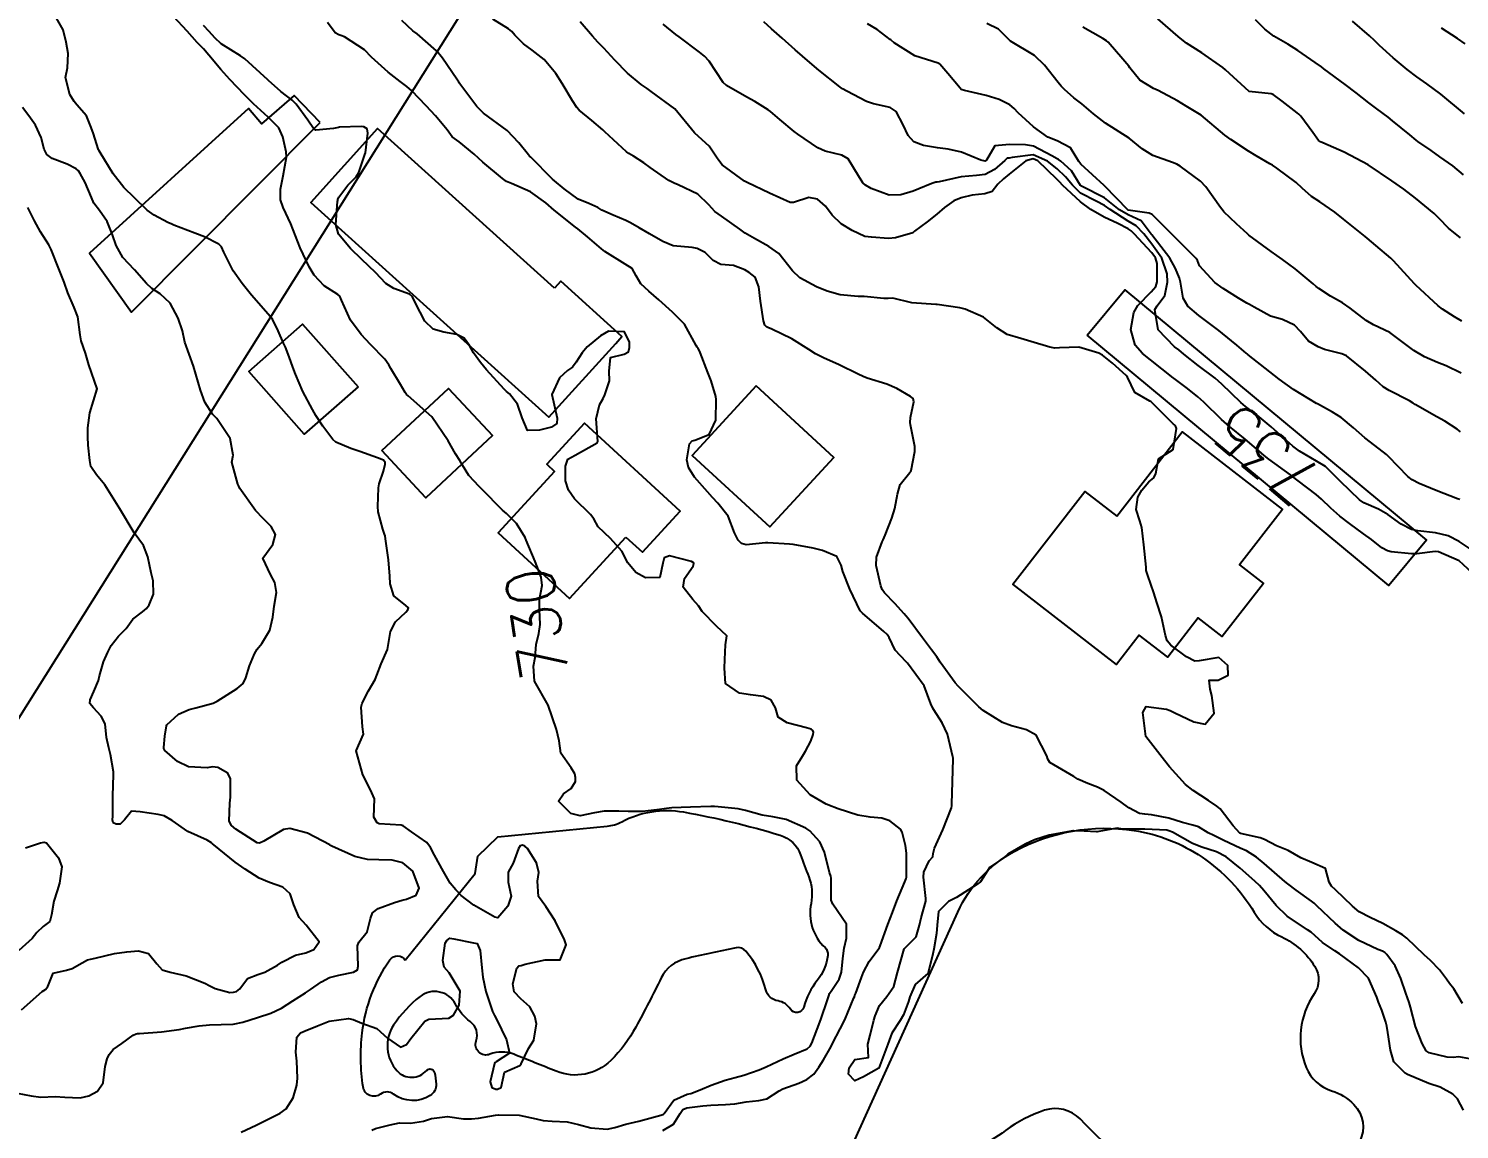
# Model space of a CAD drawing. Header units: metres. Extents: x 298520 to 308411, y 7433745 to 7450750.
# Drawn here: x 304059.6 to 304179.2, y 7440046.4 to 7440138.4 of the extents above; entities that cross this region are included whole.
import ezdxf
from ezdxf.enums import TextEntityAlignment as Align

# ---------------------------------------------------------------- set-up
doc = ezdxf.new("R2010")
doc.units = ezdxf.units.M
doc.header["$LTSCALE"] = 10
doc.linetypes.add('CONTINUO', pattern=[0])
for name, color, linetype in [('Cotas', 45, 'Continuous'), ('Curvas de Nivel 1m', 11, 'Continuous'), ('Curvas de Nivel 5m', 15, 'Continuous'), ('Edificações', 30, 'Continuous'), ('Hidrografia', 140, 'Continuous'), ('TEXTO', 45, 'Continuous')]:
    doc.layers.add(name, color=color, linetype=linetype)
doc.styles.add('Style-STANDARD', font='STANDARD.shx')

msp = doc.modelspace()

# ---------------------------------------------------------------- linework, layer by layer
at = {"layer": 'Curvas de Nivel 1m', "flags": 128}
for points, elevation in [([(304077.34, 7440046.16), (304078.18, 7440046.56), (304078.59, 7440046.74), (304079.82, 7440047.36), (304080.6, 7440047.77), (304081.12, 7440048.11), (304081.7, 7440049.03), (304081.99, 7440050.11), (304082.05, 7440050.69), (304082, 7440052.11), (304081.92, 7440052.85), (304081.99, 7440054.11), (304082.32, 7440054.47), (304082.69, 7440054.65), (304083.72, 7440055.07), (304084.7, 7440055.46), (304086.31, 7440055.67), (304086.7, 7440055.58), (304087.45, 7440055.29), (304088.69, 7440054.83), (304089.57, 7440054.02), (304090.67, 7440053.27), (304091.18, 7440053.49), (304091.54, 7440054), (304092.7, 7440055.44), (304093.05, 7440055.62), (304094.7, 7440055.71), (304095.11, 7440055.95), (304095.57, 7440056.8), (304095.65, 7440057.95), (304094.75, 7440059.5), (304094.33, 7440059.96), (304094.21, 7440060.51), (304094.4, 7440061.96), (304094.55, 7440062.19), (304094.78, 7440062.4), (304095.14, 7440062.32), (304096.77, 7440062.01), (304097.07, 7440061.93), (304097.34, 7440061.35), (304097.47, 7440059.92), (304097.54, 7440059.12), (304097.8, 7440057.92), (304098.36, 7440056.26), (304098.53, 7440055.91), (304098.7, 7440055.61), (304099.53, 7440053.9), (304099.78, 7440052.78), (304098.66, 7440052.06), (304098.57, 7440052), (304098.54, 7440051.91), (304098.16, 7440050.39), (304098.31, 7440049.91), (304098.63, 7440049.77), (304098.77, 7440049.77), (304099.08, 7440049.91), (304099.36, 7440051.19), (304100.65, 7440051.74), (304100.75, 7440051.89), (304101.38, 7440053.17), (304101.82, 7440053.87), (304102.05, 7440055.22), (304101.89, 7440055.87), (304101.47, 7440056.64), (304100.72, 7440057.31), (304100.17, 7440057.9), (304100.05, 7440058.58), (304100.4, 7440059.89), (304100.57, 7440060.08), (304100.76, 7440060.11), (304101.08, 7440060.21), (304102.76, 7440060.57), (304104.03, 7440060.58), (304104.51, 7440061.84), (304104.37, 7440062.25), (304103.61, 7440063.85), (304102.81, 7440065.03), (304102.2, 7440065.87), (304102.13, 7440067.16), (304102.24, 7440067.87), (304102.05, 7440068.68), (304101.3, 7440069.88), (304101.06, 7440070.08), (304100.88, 7440070.16), (304100.67, 7440070.1), (304100.53, 7440069.89), (304100.09, 7440068.66), (304099.67, 7440067.9), (304099.66, 7440067.08), (304099.92, 7440065.9), (304099.64, 7440065.07), (304098.8, 7440064.09), (304098.56, 7440064.15), (304096.81, 7440065.15), (304095.74, 7440065.95), (304095.29, 7440066.42), (304094.83, 7440066.98), (304094.25, 7440067.97), (304093.52, 7440069.32), (304093.17, 7440069.98), (304092.88, 7440070.38), (304091.59, 7440071.29), (304090.89, 7440071.77), (304090.72, 7440071.83), (304088.89, 7440071.96), (304088.71, 7440072.03), (304088.43, 7440072.5), (304088.5, 7440074.03), (304088.17, 7440074.79), (304087.51, 7440076.04), (304086.96, 7440078.05), (304087.58, 7440079.45), (304087.49, 7440080.05), (304087.37, 7440081.69), (304087.46, 7440082.05), (304088, 7440083.07), (304088.55, 7440084.03), (304088.7, 7440084.38), (304089.05, 7440085.33), (304089.27, 7440085.82), (304089.37, 7440086.03), (304089.57, 7440086.52), (304089.82, 7440088.02), (304090.26, 7440088.85), (304091.11, 7440089.66), (304091.27, 7440089.83), (304091.35, 7440090), (304091.12, 7440090.21), (304090.11, 7440091), (304089.81, 7440092.02), (304089.79, 7440092.67), (304089.66, 7440094.02), (304089.42, 7440095.78), (304089.38, 7440096.03), (304089.34, 7440096.18), (304089.19, 7440096.6), (304088.81, 7440098.03), (304088.77, 7440098.47), (304088.83, 7440100.03), (304088.89, 7440100.38), (304089.25, 7440101.44), (304089.39, 7440102.03), (304089.38, 7440102.16), (304089.26, 7440102.36), (304088.74, 7440102.55), (304087.26, 7440103.09), (304086.53, 7440103.33), (304085.27, 7440103.85), (304085, 7440104.08), (304084.17, 7440105.21), (304083.6, 7440106.1), (304083.31, 7440106.59), (304082.51, 7440108.11), (304081.9, 7440109.56), (304081.68, 7440110.12), (304081.36, 7440111), (304081.06, 7440111.81), (304080.9, 7440112.13), (304080.43, 7440113.18), (304079.96, 7440114.14), (304079.4, 7440114.79), (304078.2, 7440116.16), (304077.43, 7440117.12), (304076.68, 7440118.18), (304075.89, 7440119.76), (304075.69, 7440120.19), (304075.48, 7440120.42), (304074.29, 7440121.02), (304073.48, 7440121.35), (304071.72, 7440122.01), (304071.49, 7440122.11), (304071.41, 7440122.15), (304071.23, 7440122.24), (304070.07, 7440122.83), (304069.5, 7440123.26), (304068.42, 7440124.28), (304067.53, 7440125.15), (304066.64, 7440126.3), (304065.56, 7440128.09), (304065.47, 7440128.22), (304065.42, 7440128.31), (304064.98, 7440129.72), (304064.76, 7440130.32), (304064.42, 7440131.15), (304063.61, 7440132.08), (304063.4, 7440132.34), (304063.02, 7440132.94), (304062.65, 7440134.35), (304062.84, 7440135.16), (304062.89, 7440136.35), (304062.72, 7440137.3), (304062.47, 7440138.35), (304061.7, 7440139.69)], 729), ([(304112.59, 7440046.32), (304113.5, 7440046.83), (304114.04, 7440047.73), (304114.26, 7440048.07), (304114.61, 7440048.2), (304115.95, 7440048.36), (304116.61, 7440048.43), (304117.83, 7440048.47), (304118.62, 7440048.54), (304119.57, 7440048.71), (304120.62, 7440048.81), (304121.3, 7440048.96), (304122.34, 7440049.62), (304122.63, 7440049.79), (304123.98, 7440050.27), (304124.64, 7440050.56), (304125.22, 7440051.02), (304125.63, 7440051.59), (304126.04, 7440052.21), (304126.67, 7440053.34), (304126.79, 7440053.58), (304127.44, 7440054.82), (304127.81, 7440055.56), (304128.58, 7440057.41), (304128.64, 7440057.55), (304128.66, 7440057.61), (304128.73, 7440057.79), (304129.21, 7440059.09), (304129.39, 7440059.54), (304129.86, 7440060.44), (304130.67, 7440061.53), (304130.71, 7440061.6), (304130.78, 7440061.75), (304131.41, 7440063.52), (304131.79, 7440064.53), (304132.17, 7440065.51), (304132.84, 7440067.09), (304132.95, 7440067.39), (304132.96, 7440067.5), (304132.96, 7440069.41), (304132.96, 7440069.5), (304132.88, 7440070.13), (304132.62, 7440071.24), (304132.47, 7440071.51), (304131.57, 7440072.19), (304130.9, 7440072.41), (304129.93, 7440072.51), (304128.9, 7440072.67), (304127.27, 7440073.21), (304126.91, 7440073.35), (304126.75, 7440073.41), (304126.25, 7440073.58), (304124.92, 7440074.37), (304123.81, 7440075.61), (304123.78, 7440076.79), (304124.28, 7440077.61), (304124.54, 7440078.03), (304124.98, 7440078.87), (304125.18, 7440079.41), (304125.21, 7440079.6), (304125.15, 7440079.75), (304125, 7440079.86), (304124.62, 7440079.98), (304123, 7440080.39), (304122.24, 7440080.87), (304122.01, 7440081.64), (304121.67, 7440082.29), (304121.02, 7440082.59), (304119.94, 7440082.74), (304119.02, 7440082.87), (304117.85, 7440083.68), (304117.76, 7440084.97), (304117.79, 7440085.68), (304117.84, 7440086.92), (304117.94, 7440087.68), (304117.09, 7440088.47), (304115.9, 7440089.71), (304115.57, 7440090.17), (304115.12, 7440090.7), (304114.3, 7440091.73), (304114.4, 7440092.47), (304115.15, 7440093.5), (304115.19, 7440093.72), (304115.15, 7440093.81), (304114.99, 7440093.89), (304113.16, 7440094.36), (304112.71, 7440094.2), (304112.61, 7440093.75), (304112.34, 7440092.54), (304111.14, 7440092.51), (304110.33, 7440092.96), (304109.68, 7440093.78), (304109.17, 7440094.74), (304108.23, 7440095.8), (304107.19, 7440096.78), (304106.83, 7440097.44), (304106.55, 7440097.82), (304105.22, 7440099.12), (304104.71, 7440099.85), (304104.46, 7440100.63), (304104.47, 7440101.85), (304104.65, 7440102.45), (304105.26, 7440102.78), (304107.11, 7440103.81), (304107.16, 7440103.92), (304107.04, 7440105.81), (304107.31, 7440106.97), (304107.61, 7440107.51), (304107.76, 7440107.81), (304108.14, 7440109), (304108.11, 7440109.8), (304108.23, 7440110.93), (304109.36, 7440111.22), (304109.74, 7440111.42), (304109.82, 7440111.78), (304109.8, 7440112.21), (304109.39, 7440113.09), (304108.05, 7440113.14), (304107.38, 7440112.75), (304106.28, 7440111.83), (304105.85, 7440111.34), (304105.35, 7440110.56), (304105.05, 7440110.14), (304104.63, 7440109.85), (304103.95, 7440109.25), (304103.32, 7440107.86), (304103.77, 7440105.86), (304103.74, 7440105.41), (304103.29, 7440105.12), (304102.3, 7440104.86), (304101.29, 7440104.85), (304100.85, 7440105.89), (304100.45, 7440107.03), (304099.77, 7440107.9), (304099.53, 7440108.11), (304099.33, 7440108.29), (304097.85, 7440109.92), (304097.36, 7440110.52), (304096.76, 7440111.34), (304096.44, 7440111.94), (304095.99, 7440112.56), (304095.38, 7440112.86), (304094.29, 7440113.06), (304093.39, 7440113.31), (304092.69, 7440113.99), (304091.93, 7440115.48), (304091.67, 7440116), (304091.43, 7440116.23), (304090.11, 7440116.7), (304089.43, 7440117.13), (304088.57, 7440118.04), (304087.45, 7440119.13), (304086.48, 7440120.06), (304085.48, 7440121.26), (304085.25, 7440122.07), (304085.41, 7440123.97), (304085.42, 7440124.07), (304085.44, 7440124.15), (304085.52, 7440124.35), (304086.26, 7440125.34), (304086.96, 7440126.06), (304087.19, 7440126.41), (304087.56, 7440127.49), (304087.7, 7440127.91), (304087.74, 7440128.05), (304087.94, 7440129.69), (304087.88, 7440130.05), (304087.59, 7440130.24), (304087.39, 7440130.25), (304085.58, 7440130.2), (304085.48, 7440130.18), (304085.08, 7440130.08), (304083.58, 7440129.94), (304083.39, 7440130.1), (304082.91, 7440130.79), (304081.95, 7440132.12), (304081.62, 7440132.47), (304080.66, 7440133.17), (304079.63, 7440134.09), (304079.57, 7440134.15), (304077.66, 7440135.92), (304077.28, 7440136.17), (304075.67, 7440137.17), (304075.15, 7440137.67), (304074.68, 7440138.21), (304074.19, 7440138.71)], 731), ([(304179.54, 7440048.02), (304179.05, 7440048.95), (304178.64, 7440049.35), (304177.6, 7440049.92), (304176.65, 7440050.25), (304174.85, 7440051), (304174.65, 7440051.11), (304173.71, 7440052.06), (304173.43, 7440053.02), (304173.22, 7440054.5), (304173.12, 7440055.02), (304173.05, 7440055.37), (304172.72, 7440056.38), (304172.44, 7440057.03), (304172.29, 7440057.47), (304171.6, 7440059.04), (304170.76, 7440059.9), (304169.17, 7440061.07), (304168.78, 7440061.32), (304167.74, 7440062.04), (304166.79, 7440062.88), (304166.5, 7440063.1), (304164.81, 7440064.24), (304163.89, 7440065.13), (304162.84, 7440066.38), (304162.48, 7440066.78), (304162.09, 7440067.15), (304160.86, 7440068.23), (304159.71, 7440069.18), (304158.88, 7440069.62), (304157.66, 7440069.99), (304156.88, 7440070.31), (304155.21, 7440071.24), (304154.89, 7440071.37), (304154.73, 7440071.41), (304152.9, 7440071.49), (304151.12, 7440071.51), (304150.9, 7440071.54), (304150.59, 7440071.6), (304149.04, 7440071.31), (304148.92, 7440071.28), (304148.89, 7440071.27), (304148.85, 7440071.27), (304147.82, 7440071.33), (304146.93, 7440071.37), (304146.89, 7440071.37), (304146.87, 7440071.37), (304146.75, 7440071.34), (304145.2, 7440071.05), (304144.89, 7440070.99), (304143.66, 7440070.6), (304142.88, 7440070.26), (304141.45, 7440069.4), (304141.14, 7440069.13), (304140.87, 7440068.93), (304139.94, 7440068.33), (304139.36, 7440067.42), (304139.16, 7440067.11), (304138.84, 7440066.87), (304137.16, 7440065.78), (304136.82, 7440065.61), (304136.72, 7440065.57), (304136.47, 7440065.46), (304135.65, 7440064.63), (304135.54, 7440063.47), (304135.49, 7440062.77), (304135.26, 7440061.48), (304135.17, 7440061.07), (304134.78, 7440059.48), (304134.77, 7440059.46), (304134.75, 7440059.44), (304133.71, 7440058.52), (304133.26, 7440057.49), (304133.13, 7440057.09), (304132.71, 7440055.97), (304132.45, 7440055.5), (304131.74, 7440054.46), (304131.4, 7440053.52), (304130.65, 7440051.53), (304129.38, 7440050.8), (304128.64, 7440050.46), (304128.11, 7440051.02), (304128.18, 7440051.56), (304128.66, 7440052.25), (304129.8, 7440052.4), (304129.73, 7440053.54), (304129.94, 7440054.28), (304130.25, 7440055.53), (304130.34, 7440055.9), (304130.72, 7440056.75), (304131.34, 7440057.52), (304131.91, 7440058.34), (304132.22, 7440059.51), (304132.77, 7440061.5), (304133.78, 7440062.49), (304134.06, 7440063.49), (304134.19, 7440064.09), (304134.58, 7440065.48), (304134.59, 7440065.71), (304134.39, 7440067.48), (304134.41, 7440067.92), (304134.86, 7440068.85), (304135.16, 7440069.19), (304135.21, 7440069.48), (304135.31, 7440069.91), (304136, 7440071.46), (304136.74, 7440073.28), (304136.77, 7440073.45), (304136.76, 7440073.61), (304136.83, 7440075.45), (304136.88, 7440077.37), (304136.87, 7440077.45), (304136.85, 7440077.56), (304136.41, 7440079.46), (304135.94, 7440080.4), (304135.26, 7440081.48), (304135.16, 7440081.63), (304135.02, 7440081.97), (304134.44, 7440083.49), (304133.06, 7440085.38), (304132.94, 7440085.5), (304132.02, 7440086.46), (304131.52, 7440087.52), (304131.35, 7440087.79), (304131.09, 7440088.04), (304129.29, 7440089.55), (304129.11, 7440089.75), (304128.23, 7440091.56), (304127.65, 7440093.06), (304127.5, 7440093.57), (304127.16, 7440094.29), (304125.96, 7440094.8), (304125.17, 7440095.01), (304123.49, 7440095.3), (304123.18, 7440095.32), (304121.38, 7440095.45), (304121.18, 7440095.44), (304119.57, 7440095.28), (304119.18, 7440095.39), (304118.89, 7440095.67), (304118.59, 7440096.27), (304118.05, 7440097.68), (304117.21, 7440098.77), (304116.76, 7440099.24), (304116.33, 7440099.7), (304115.24, 7440100.94), (304114.74, 7440101.73), (304114.6, 7440102.39), (304114.84, 7440103.72), (304115.04, 7440103.96), (304115.28, 7440104.04), (304116.47, 7440104.51), (304117.04, 7440105.69), (304117.06, 7440107.43), (304117.02, 7440107.69), (304116.63, 7440109), (304116.36, 7440109.7), (304115.71, 7440111.37), (304115.55, 7440111.72), (304115.46, 7440111.8), (304115.38, 7440111.93), (304114.4, 7440113.73), (304113.41, 7440114.74), (304112.28, 7440115.75), (304111.43, 7440116.5), (304110.75, 7440117.09), (304110.37, 7440117.78), (304110.05, 7440118.38), (304109.45, 7440118.75), (304107.76, 7440119.81), (304107.47, 7440120.04), (304106.29, 7440121.02), (304105.49, 7440121.69), (304105.3, 7440121.84), (304103.51, 7440123.27), (304102.81, 7440123.87), (304101.53, 7440124.79), (304099.94, 7440125.5), (304099.54, 7440125.66), (304099.19, 7440125.91), (304097.56, 7440127.28), (304096.84, 7440127.94), (304095.57, 7440128.96), (304095, 7440129.39), (304094.57, 7440129.97), (304093.6, 7440131.14), (304092.81, 7440131.99), (304091.63, 7440133.25), (304091.21, 7440133.59), (304090.65, 7440134.01), (304089.64, 7440134.79), (304088.24, 7440136.04), (304087.67, 7440136.67), (304085.99, 7440137.76), (304085.68, 7440137.86), (304085.52, 7440137.91), (304085.21, 7440138.08), (304084.56, 7440138.96)], 732), ([(304180.67, 7440052.2), (304179.14, 7440052.47), (304178.67, 7440052.42), (304178.16, 7440052.45), (304176.67, 7440052.81), (304176.42, 7440052.98), (304176.09, 7440053.57), (304175.53, 7440054.99), (304175.11, 7440056.61), (304175.01, 7440057), (304174.73, 7440057.78), (304174.31, 7440059.01), (304173.82, 7440060.07), (304173.13, 7440061.02), (304172.95, 7440061.2), (304172.78, 7440061.29), (304172.37, 7440061.44), (304170.78, 7440062.2), (304169.49, 7440063.06), (304168.8, 7440063.65), (304167.29, 7440065.09), (304167.04, 7440065.32), (304166.83, 7440065.49), (304165.55, 7440066.4), (304164.84, 7440066.93), (304164.61, 7440067.12), (304162.87, 7440068.63), (304162.22, 7440069.15), (304161.4, 7440069.68), (304160.88, 7440069.91), (304159.51, 7440070.56), (304158.89, 7440070.86), (304158.66, 7440070.96), (304158.19, 7440071.2), (304157.38, 7440071.7), (304156.9, 7440071.84), (304156.06, 7440072.07), (304154.9, 7440072.42), (304153.45, 7440072.71), (304152.91, 7440072.75), (304152.46, 7440072.82), (304151.57, 7440073.28), (304150.92, 7440073.76), (304149.5, 7440074.73), (304148.94, 7440075.02), (304148.12, 7440075.32), (304147.3, 7440075.69), (304146.95, 7440075.9), (304145.63, 7440076.68), (304144.96, 7440077.09), (304144.78, 7440077.36), (304144.7, 7440077.63), (304143.81, 7440079.37), (304143, 7440079.81), (304141.75, 7440080.15), (304141, 7440080.43), (304139.37, 7440081.43), (304139.02, 7440081.74), (304137.28, 7440083.45), (304137.04, 7440083.73), (304135.8, 7440085.47), (304135.51, 7440085.92), (304135.07, 7440086.49), (304134.32, 7440087.49), (304133.1, 7440089.12), (304132.93, 7440089.33), (304132.77, 7440089.51), (304131.99, 7440090.38), (304131.13, 7440091.25), (304130.93, 7440091.53), (304130.82, 7440091.85), (304130.44, 7440093.54), (304130.45, 7440094.25), (304130.94, 7440095.53), (304131.02, 7440095.7), (304131.19, 7440096.09), (304131.74, 7440097.52), (304132.01, 7440098.32), (304132.23, 7440099.51), (304132.43, 7440100.31), (304133.25, 7440101.33), (304133.33, 7440101.42), (304133.37, 7440101.5), (304133.68, 7440103.08), (304133.68, 7440103.5), (304133.3, 7440105.31), (304133.27, 7440105.5), (304133.31, 7440105.91), (304133.59, 7440107.23), (304133.53, 7440107.5), (304133.32, 7440107.67), (304132.16, 7440108.34), (304131.33, 7440108.7), (304129.67, 7440109.21), (304129.34, 7440109.34), (304128.93, 7440109.55), (304127.35, 7440110.34), (304126.03, 7440110.92), (304125.37, 7440111.25), (304124.8, 7440111.61), (304123.38, 7440112.51), (304121.7, 7440113.32), (304121.39, 7440113.44), (304121.26, 7440113.51), (304121.12, 7440113.64), (304121.03, 7440114.01), (304120.77, 7440115.65), (304120.64, 7440116.86), (304120.32, 7440117.66), (304119.83, 7440118.05), (304119.45, 7440118.26), (304118.52, 7440118.62), (304117.45, 7440118.72), (304116.81, 7440119.06), (304116.15, 7440119.71), (304115.47, 7440120.06), (304115.06, 7440120.13), (304113.47, 7440120.28), (304112.6, 7440120.63), (304111.49, 7440121.28), (304110.63, 7440121.77), (304109.9, 7440122.19), (304109.5, 7440122.4), (304108.46, 7440122.84), (304107.51, 7440123.26), (304107.16, 7440123.47), (304106.42, 7440123.83), (304105.52, 7440124.18), (304104.35, 7440125.03), (304103.54, 7440125.71), (304103.38, 7440125.86), (304101.56, 7440127.69), (304101.46, 7440127.78), (304101.37, 7440127.88), (304100.56, 7440128.88), (304099.58, 7440129.91), (304097.6, 7440131.37), (304097.05, 7440131.94), (304095.63, 7440133.82), (304095.58, 7440133.9), (304095.54, 7440133.95), (304095.37, 7440134.22), (304094.17, 7440135.97), (304093.95, 7440136.26), (304093.67, 7440136.57), (304092.05, 7440138), (304091.69, 7440138.26), (304090.79, 7440139.11)], 733), ([(304179.45, 7440056.94), (304178.73, 7440058.14), (304178.38, 7440058.6), (304178.13, 7440058.96), (304177.54, 7440059.75), (304176.77, 7440060.52), (304176.26, 7440060.99), (304174.79, 7440062.39), (304174.44, 7440062.66), (304173.88, 7440063.01), (304172.8, 7440063.62), (304171.73, 7440064.12), (304170.82, 7440064.6), (304170.26, 7440065.06), (304168.84, 7440066.44), (304168.51, 7440066.74), (304168.3, 7440067.08), (304167.99, 7440068.22), (304166.86, 7440068.72), (304165.95, 7440069.11), (304164.87, 7440069.73), (304163.9, 7440070.11), (304162.89, 7440070.63), (304162.53, 7440070.78), (304160.89, 7440071.15), (304160.85, 7440071.17), (304160.29, 7440071.79), (304159.2, 7440073.19), (304158.92, 7440073.44), (304158.22, 7440073.9), (304156.94, 7440074.74), (304156.31, 7440075.23), (304154.96, 7440076.71), (304154.54, 7440077.24), (304152.98, 7440079.26), (304152.73, 7440081.26), (304153.02, 7440081.75), (304154.72, 7440081.54), (304155.01, 7440081.42), (304155.4, 7440081.24), (304157, 7440080.49), (304157.93, 7440080.27), (304158.68, 7440081.2), (304158.51, 7440082.68), (304158.37, 7440083.2), (304158.27, 7440083.97), (304159.04, 7440083.96), (304159.86, 7440084.37), (304159.84, 7440085.18), (304159.07, 7440085.87), (304157.44, 7440085.59), (304157.07, 7440085.54), (304156.38, 7440085.92), (304155.08, 7440086.89), (304154.77, 7440087.24), (304154.62, 7440087.71), (304154.28, 7440089.25), (304153.91, 7440090.46), (304153.66, 7440091.25), (304153.15, 7440092.7), (304153.01, 7440093.12), (304153.01, 7440093.26), (304153.02, 7440093.4), (304152.82, 7440095.27), (304152.66, 7440096.73), (304152.47, 7440097.27), (304152.16, 7440098.22), (304152.32, 7440099.27), (304152.64, 7440099.86), (304153.24, 7440100.55), (304153.64, 7440100.87), (304153.82, 7440101.25), (304154.04, 7440102.47), (304155.27, 7440103.24), (304155.55, 7440104.99), (304155.46, 7440105.24), (304155.38, 7440105.31), (304155.3, 7440105.37), (304153.39, 7440107.26), (304153.32, 7440107.29), (304152.06, 7440108.01), (304151.44, 7440109.29), (304151.34, 7440109.43), (304150.19, 7440110.47), (304149.37, 7440111.13), (304149.05, 7440111.31), (304147.38, 7440111.8), (304145.77, 7440111.75), (304145.38, 7440111.72), (304144.95, 7440111.8), (304143.38, 7440112.27), (304142.52, 7440112.53), (304141.39, 7440112.87), (304140.52, 7440113.42), (304139.41, 7440114.3), (304137.87, 7440114.99), (304137.42, 7440115.09), (304135.53, 7440115.37), (304135.42, 7440115.38), (304133.42, 7440115.5), (304131.82, 7440115.91), (304131.43, 7440115.87), (304131.09, 7440115.87), (304129.43, 7440116.04), (304128.94, 7440116.04), (304127.43, 7440116.18), (304126.33, 7440116.48), (304125.44, 7440116.85), (304124.05, 7440117.61), (304123.45, 7440118.19), (304122.3, 7440119.63), (304121.47, 7440120.21), (304120.26, 7440120.88), (304119.49, 7440121.35), (304119.04, 7440121.67), (304117.5, 7440122.76), (304116.96, 7440123.15), (304116.44, 7440123.71), (304115.53, 7440124.59), (304113.89, 7440125.39), (304113.54, 7440125.51), (304113.11, 7440125.74), (304111.55, 7440126.82), (304111, 7440127.21), (304110.14, 7440127.78), (304109.77, 7440127.99), (304109.57, 7440128.14), (304107.76, 7440129.81), (304107.59, 7440129.97), (304106.67, 7440130.75), (304105.61, 7440131.61), (304105.41, 7440131.84), (304105.06, 7440132.4), (304104.18, 7440133.85), (304103.65, 7440134.69), (304102.67, 7440135.87), (304101.67, 7440136.65), (304100.96, 7440137.17), (304100.24, 7440137.9), (304099.97, 7440138.19), (304099.69, 7440138.41), (304098.4, 7440139.22)], 734), ([(304180.09, 7440094.94), (304179.19, 7440095.56), (304178.26, 7440096.03), (304177.2, 7440096.27), (304175.73, 7440096.46), (304175.2, 7440096.57), (304174.34, 7440097.01), (304173.21, 7440097.81), (304172.44, 7440098.25), (304171.22, 7440098.78), (304170.83, 7440099.05), (304169.25, 7440100.57), (304168.76, 7440101.08), (304167.99, 7440101.82), (304167.26, 7440102.26), (304165.84, 7440103.11), (304165.28, 7440103.54), (304163.45, 7440105.14), (304163.3, 7440105.27), (304162.28, 7440106.12), (304161.32, 7440106.85), (304160.93, 7440107.17), (304159.34, 7440108.71), (304158.77, 7440109.2), (304157.36, 7440110.26), (304156.16, 7440111.23), (304155.73, 7440111.59), (304155.38, 7440111.84), (304154.01, 7440113.25), (304153.73, 7440114.94), (304153.93, 7440115.25), (304154.56, 7440116.12), (304154.8, 7440117.25), (304154.76, 7440117.94), (304154.33, 7440119.25), (304153.48, 7440120.43), (304152.8, 7440121.27), (304152.17, 7440121.95), (304151.5, 7440122.35), (304150, 7440123.31), (304149.52, 7440123.65), (304148.84, 7440124), (304147.53, 7440124.67), (304146.84, 7440125.34), (304146.27, 7440126.06), (304145.56, 7440126.72), (304144.77, 7440127.37), (304143.57, 7440127.89), (304141.81, 7440127.65), (304141.56, 7440127.61), (304141.38, 7440127.6), (304141.18, 7440127.41), (304140.33, 7440126.65), (304139.55, 7440126.25), (304138.83, 7440126.16), (304137.55, 7440126.06), (304135.7, 7440125.63), (304135.54, 7440125.61), (304135.43, 7440125.6), (304135.09, 7440125.48), (304134, 7440125.03), (304133.53, 7440124.84), (304132.5, 7440124.53), (304131.53, 7440124.51), (304130.01, 7440125.07), (304129.54, 7440125.34), (304129.31, 7440125.55), (304128.97, 7440126.13), (304128.1, 7440127.56), (304127.57, 7440127.85), (304126.18, 7440128.2), (304125.57, 7440128.48), (304123.88, 7440129.62), (304123.59, 7440129.84), (304122.39, 7440130.85), (304121.61, 7440131.5), (304121.42, 7440131.64), (304120.3, 7440132.34), (304119.62, 7440132.72), (304117.91, 7440133.69), (304117.64, 7440133.94), (304116.47, 7440135.71), (304116.09, 7440136.14), (304115.67, 7440136.46), (304113.96, 7440137.74), (304113.69, 7440137.96), (304112.62, 7440138.82)], 736), ([(304179.22, 7440099.08), (304179.05, 7440099.13), (304177.24, 7440099.82), (304175.84, 7440100.4), (304175.25, 7440100.71), (304174.89, 7440101), (304173.27, 7440102.67), (304173.09, 7440102.84), (304172.86, 7440103.03), (304171.29, 7440104.21), (304170.33, 7440105.06), (304169.31, 7440105.93), (304168.6, 7440106.37), (304167.32, 7440107.06), (304167.26, 7440107.1), (304165.33, 7440108.26), (304164.12, 7440109.13), (304163.35, 7440109.73), (304161.54, 7440111.17), (304161.45, 7440111.24), (304161.37, 7440111.31), (304160.6, 7440111.96), (304159.39, 7440112.96), (304159.09, 7440113.19), (304157.41, 7440114.45), (304156.49, 7440115.22), (304156.09, 7440115.89), (304155.88, 7440117.23), (304155.79, 7440117.58), (304155.45, 7440118.39), (304154.99, 7440119.24), (304153.49, 7440121.19), (304153.44, 7440121.26), (304152.59, 7440122.36), (304151.51, 7440122.88), (304150.78, 7440123.3), (304149.53, 7440124.28), (304147.61, 7440125.27), (304147.54, 7440125.3), (304147.51, 7440125.33), (304146.76, 7440126.55), (304145.87, 7440127.36), (304145.69, 7440127.49), (304145.56, 7440127.56), (304145.13, 7440127.8), (304143.58, 7440128.62), (304142.92, 7440128.73), (304141.58, 7440128.75), (304140.36, 7440128.63), (304139.65, 7440127.43), (304139.61, 7440127.38), (304139.56, 7440127.36), (304139.18, 7440127.43), (304137.57, 7440128.12), (304136.46, 7440128.36), (304135.57, 7440128.48), (304134.38, 7440128.68), (304133.58, 7440128.97), (304133.11, 7440129.5), (304132.7, 7440130.4), (304132.11, 7440131.52), (304131.62, 7440131.83), (304130.22, 7440132.14), (304129.62, 7440132.34), (304127.98, 7440133.21), (304127.63, 7440133.4), (304127.53, 7440133.47), (304127.4, 7440133.57), (304125.65, 7440134.97), (304124.88, 7440135.61), (304123.67, 7440136.66), (304122.59, 7440137.63), (304121.69, 7440138.43), (304121.04, 7440139)], 737), ([(304179.3, 7440104.73), (304179.01, 7440104.95), (304177.97, 7440105.63), (304177.31, 7440105.97), (304175.5, 7440107), (304175.32, 7440107.11), (304175.02, 7440107.31), (304173.33, 7440108.19), (304172.81, 7440108.5), (304172.22, 7440109.04), (304171.35, 7440109.79), (304169.76, 7440111.07), (304169.37, 7440111.25), (304167.91, 7440111.62), (304167.38, 7440111.83), (304166.58, 7440112.3), (304165.92, 7440113.11), (304165.4, 7440113.63), (304164.41, 7440114.13), (304163.41, 7440114.41), (304162.03, 7440115.16), (304161.64, 7440115.38), (304161.43, 7440115.49), (304160.72, 7440115.89), (304159.44, 7440116.71), (304158.75, 7440117.2), (304157.46, 7440118.6), (304157.29, 7440119.04), (304157.19, 7440119.21), (304155.49, 7440120.92), (304155.16, 7440121.24), (304153.51, 7440122.91), (304153.27, 7440123.02), (304151.51, 7440123.27), (304151.48, 7440123.29), (304149.54, 7440125.27), (304149.5, 7440125.31), (304147.56, 7440127.1), (304147.45, 7440127.22), (304147.38, 7440127.33), (304146.69, 7440128.46), (304145.58, 7440129.05), (304144.8, 7440129.37), (304143.6, 7440130.24), (304142.31, 7440131.4), (304141.98, 7440131.76), (304141.62, 7440132.07), (304140.71, 7440132.5), (304139.63, 7440132.85), (304137.82, 7440133.26), (304137.63, 7440133.31), (304137.54, 7440133.36), (304137.46, 7440133.45), (304136.42, 7440134.7), (304135.77, 7440135.48), (304135.7, 7440135.51), (304135.66, 7440135.52), (304135.61, 7440135.54), (304133.67, 7440136.17), (304131.94, 7440137.26), (304131.68, 7440137.46), (304131.65, 7440137.49), (304131.6, 7440137.52), (304130.52, 7440138.36), (304129.7, 7440138.84)], 738), ([(304179.35, 7440109.62), (304178.09, 7440110.24), (304177.37, 7440110.53), (304176.28, 7440110.99), (304175.38, 7440111.52), (304173.39, 7440113.02), (304172.02, 7440113.67), (304171.4, 7440114.04), (304170.07, 7440115.06), (304169.43, 7440115.52), (304168.43, 7440116.08), (304167.44, 7440116.7), (304167.23, 7440116.88), (304166.98, 7440117.1), (304166.13, 7440117.79), (304165.46, 7440118.36), (304164.4, 7440119.13), (304163.47, 7440119.79), (304161.6, 7440121.17), (304161.54, 7440121.22), (304161.49, 7440121.28), (304160.57, 7440122.11), (304159.51, 7440123.11), (304159.44, 7440123.19), (304159.22, 7440123.48), (304158.01, 7440125.21), (304157.54, 7440125.69), (304155.86, 7440126.94), (304155.56, 7440127.11), (304155.22, 7440127.24), (304153.57, 7440127.83), (304152.68, 7440128.38), (304151.58, 7440129.29), (304149.6, 7440130.53), (304148.6, 7440131.32), (304147.62, 7440132.16), (304146.95, 7440132.66), (304146.17, 7440133.35), (304145.91, 7440133.63), (304145.64, 7440133.94), (304144.52, 7440135.37), (304143.67, 7440136.19), (304141.68, 7440137.4), (304140.66, 7440138.39), (304139.7, 7440138.88)], 739), ([(304179.28, 7440120.95), (304178.29, 7440121.75), (304177.51, 7440122.56), (304177.09, 7440122.98), (304175.53, 7440124.26), (304174.56, 7440125.01), (304173.54, 7440125.72), (304171.56, 7440127.05), (304169.57, 7440128.12), (304167.79, 7440128.88), (304167.58, 7440128.97), (304167.51, 7440129.02), (304167.43, 7440129.09), (304166.95, 7440129.74), (304165.95, 7440131.11), (304165.77, 7440131.28), (304165.62, 7440131.4), (304164.39, 7440132.37), (304163.63, 7440132.93), (304163.47, 7440132.98), (304161.63, 7440133.17), (304159.65, 7440135), (304159.42, 7440135.19), (304157.67, 7440136.42), (304156.37, 7440137.23), (304155.98, 7440137.53), (304155.69, 7440137.79), (304153.99, 7440139.26)], 741), ([(304179.55, 7440126.2), (304178.64, 7440126.96), (304177.57, 7440127.72), (304176.83, 7440128.24), (304175.73, 7440129), (304175.58, 7440129.11), (304175.04, 7440129.55), (304173.61, 7440130.73), (304173.23, 7440131.03), (304172.3, 7440131.72), (304171.62, 7440132.23), (304170.57, 7440133.06), (304169.64, 7440133.77), (304167.85, 7440135.09), (304167.66, 7440135.23), (304167.15, 7440135.61), (304165.68, 7440136.62), (304164.85, 7440137.13), (304163.69, 7440137.82), (304162.93, 7440138.39), (304162.14, 7440139.16)], 742), ([(304179.62, 7440131.3), (304177.63, 7440132.97), (304176.47, 7440133.82), (304175.65, 7440134.4), (304174.84, 7440135.01), (304173.67, 7440135.99), (304172.51, 7440137.04), (304172.09, 7440137.45), (304171.69, 7440137.84), (304170.26, 7440139.06)], 743), ([(304179.69, 7440137.17), (304179.03, 7440137.61), (304177.7, 7440138.47)], 744), ([(304058.62, 7440049.43), (304059.79, 7440049.2), (304060.61, 7440049.1), (304061.81, 7440049.15), (304062.61, 7440049.1), (304063.89, 7440049.05), (304064.62, 7440049.22), (304065.33, 7440049.6), (304065.82, 7440050.3), (304065.99, 7440051.65), (304066.14, 7440052.3), (304066.3, 7440052.65), (304066.66, 7440053.07), (304067.37, 7440053.59), (304068.31, 7440054.27), (304068.57, 7440054.38), (304068.68, 7440054.41), (304068.84, 7440054.42), (304070.69, 7440054.55), (304072.16, 7440054.76), (304072.69, 7440054.87), (304073.84, 7440055.06), (304074.69, 7440055.13), (304075.67, 7440055.17), (304076.69, 7440055.21), (304077.5, 7440055.36), (304078.7, 7440055.75), (304079.83, 7440056.13), (304080.71, 7440056.54), (304081.66, 7440057.16), (304082.72, 7440057.83), (304082.89, 7440057.93), (304083.14, 7440058.1), (304084.07, 7440058.74), (304084.74, 7440059.11), (304085.51, 7440059.3), (304086.75, 7440059.55), (304087.06, 7440059.74), (304087.14, 7440060.05), (304087.06, 7440061.76), (304087.19, 7440062.05), (304087.89, 7440062.93), (304088.16, 7440064.04), (304088.33, 7440064.51), (304088.81, 7440064.88), (304090.18, 7440065.37), (304090.82, 7440065.56), (304091.17, 7440065.65), (304091.97, 7440065.99), (304092.24, 7440066.57), (304091.71, 7440067.99), (304090.85, 7440068.69), (304089.96, 7440068.91), (304088.86, 7440068.93), (304087.92, 7440068.97), (304086.86, 7440069.22), (304084.92, 7440070.08), (304084.89, 7440070.1), (304084.87, 7440070.12), (304084.75, 7440070.2), (304082.88, 7440071.18), (304081.43, 7440071.57), (304080.89, 7440071.48), (304079.23, 7440070.5), (304078.87, 7440070.33), (304078.68, 7440070.35), (304076.89, 7440071.51), (304076.53, 7440071.81), (304076.35, 7440072.18), (304076.41, 7440073.68), (304076.45, 7440074.18), (304076.47, 7440075.7), (304076.23, 7440076.18), (304075.41, 7440076.65), (304074.95, 7440076.71), (304074.51, 7440076.64), (304072.95, 7440076.71), (304072.02, 7440077.16), (304070.96, 7440078.07), (304070.9, 7440078.18), (304070.88, 7440078.24), (304070.89, 7440078.32), (304070.98, 7440079.27), (304071.1, 7440080.13), (304071.14, 7440080.24), (304072.11, 7440081.12), (304073.01, 7440081.52), (304073.56, 7440081.66), (304075.01, 7440082.05), (304075.34, 7440082.2), (304077.02, 7440083.26), (304077.51, 7440083.68), (304077.75, 7440084.16), (304078.04, 7440085.17), (304078.45, 7440086.16), (304078.68, 7440086.54), (304079.07, 7440087.02), (304079.75, 7440088.14), (304080, 7440089.24), (304080.11, 7440090.14), (304080.29, 7440091.3), (304080.15, 7440092.13), (304079.79, 7440092.79), (304079.15, 7440094.15), (304080, 7440095.31), (304080.21, 7440096.13), (304079.86, 7440096.81), (304079.2, 7440097.48), (304078.56, 7440098.16), (304077.23, 7440100), (304077.14, 7440100.17), (304077.06, 7440100.35), (304076.58, 7440102.18), (304076.67, 7440102.77), (304076.42, 7440104.18), (304075.3, 7440105.83), (304074.96, 7440106.2), (304074.32, 7440107.21), (304073.96, 7440108.21), (304073.35, 7440110.22), (304072.65, 7440112.23), (304072.45, 7440113.16), (304072.07, 7440114.23), (304071.41, 7440115.47), (304070.59, 7440116.25), (304069.88, 7440116.71), (304069.43, 7440117.14), (304068.42, 7440118.28), (304067.46, 7440119.31), (304066.89, 7440120.3), (304066.59, 7440121.2), (304066.14, 7440122.3), (304065.5, 7440123.24), (304065.04, 7440123.85), (304064.83, 7440124.32), (304064.3, 7440125.56), (304063.9, 7440126.33), (304063.75, 7440126.54), (304063.55, 7440126.72), (304062.8, 7440127.1), (304061.55, 7440127.57), (304061.09, 7440127.9), (304060.88, 7440128.37), (304060.62, 7440129.33), (304060.16, 7440130.37), (304059.6, 7440131.15), (304059.06, 7440131.84)], 728), ([(304058.98, 7440056.39), (304060.72, 7440057.92), (304060.98, 7440058.1), (304061.19, 7440058.36), (304061.64, 7440059.45), (304062.74, 7440059.71), (304063.22, 7440059.86), (304064.06, 7440060.33), (304064.51, 7440060.57), (304064.76, 7440060.63), (304065.15, 7440060.71), (304066.76, 7440061.1), (304067.8, 7440061.24), (304068.76, 7440061.33), (304069.61, 7440061.11), (304070.29, 7440060.25), (304070.75, 7440059.73), (304071.41, 7440059.56), (304072.74, 7440059.25), (304074.31, 7440058.63), (304074.73, 7440058.41), (304075.18, 7440058.19), (304076.4, 7440057.86), (304076.72, 7440057.87), (304076.95, 7440057.93), (304077.24, 7440058.16), (304077.89, 7440059.01), (304078.74, 7440059.36), (304079.33, 7440059.55), (304080.39, 7440060.13), (304080.76, 7440060.38), (304081.9, 7440060.97), (304082.76, 7440061.16), (304083.41, 7440061.45), (304083.86, 7440062.09), (304082.79, 7440063.48), (304082.2, 7440064.11), (304081.75, 7440065.18), (304081.45, 7440066.11), (304080.83, 7440066.64), (304079.73, 7440067.03), (304078.84, 7440067.4), (304077.67, 7440068.16), (304076.85, 7440068.75), (304075.05, 7440070.2), (304074.96, 7440070.28), (304074.87, 7440070.36), (304074.5, 7440070.58), (304072.88, 7440071.3), (304071.59, 7440072.23), (304070.9, 7440072.61), (304070.4, 7440072.74), (304068.9, 7440072.95), (304068.17, 7440073.01), (304067.59, 7440072.28), (304067.24, 7440071.93), (304066.89, 7440071.92), (304066.64, 7440072.04), (304066.6, 7440072.29), (304066.61, 7440072.58), (304066.61, 7440074.29), (304066.68, 7440076.04), (304066.68, 7440076.29), (304066.42, 7440077.76), (304066.29, 7440078.3), (304066.1, 7440079.17), (304065.99, 7440080.31), (304065.65, 7440080.96), (304065.01, 7440081.66), (304064.71, 7440082.01), (304064.72, 7440082.31), (304065.02, 7440083.01), (304065.41, 7440083.92), (304065.51, 7440084.31), (304065.85, 7440085.5), (304066.2, 7440086.3), (304066.49, 7440086.87), (304067.08, 7440087.64), (304067.41, 7440087.95), (304067.74, 7440088.28), (304068.3, 7440089.07), (304069.1, 7440089.68), (304069.42, 7440089.95), (304069.66, 7440090.26), (304070.02, 7440091.16), (304069.99, 7440092.26), (304069.82, 7440092.94), (304069.55, 7440094.26), (304069.17, 7440095.22), (304068.4, 7440096.28), (304067.2, 7440098.29), (304065.94, 7440100.3), (304065.24, 7440101.14), (304064.78, 7440101.84), (304064.69, 7440102.32), (304064.57, 7440103.62), (304064.54, 7440104.32), (304064.54, 7440105.07), (304064.69, 7440106.32), (304065.32, 7440108.31), (304064.62, 7440110.32), (304064.33, 7440111.29), (304063.98, 7440112.33), (304063.88, 7440112.83), (304063.7, 7440114.34), (304063.4, 7440115.12), (304062.87, 7440116.35), (304062.55, 7440117.23), (304062.11, 7440118.35), (304061.47, 7440119.98), (304061.27, 7440120.36), (304060.57, 7440121.46), (304060.06, 7440122.38), (304059.88, 7440122.77), (304059.5, 7440123.47)], 727), ([(304059.31, 7440069.94), (304060.56, 7440070.36), (304060.87, 7440070.41), (304061.06, 7440070.36), (304062.08, 7440069.12), (304062.35, 7440068.34), (304062.17, 7440067), (304061.97, 7440066.35), (304061.7, 7440065.47), (304061.5, 7440064.35), (304061.36, 7440063.79), (304060.79, 7440063.36), (304060.27, 7440062.87), (304059.87, 7440062.37), (304058.76, 7440061.35)], 727)]:
    msp.add_lwpolyline(points, dxfattribs=dict(at, elevation=elevation))
at = {"layer": 'Curvas de Nivel 5m', "flags": 128}
for points, elevation in [([(304088.28, 7440046.33), (304088.59, 7440046.47), (304089.81, 7440046.79), (304090.59, 7440046.95), (304091.5, 7440046.91), (304092.59, 7440047.09), (304093.26, 7440047.31), (304094.6, 7440047.48), (304095.94, 7440047.29), (304096.6, 7440047.27), (304097.18, 7440047.34), (304098.6, 7440047.58), (304098.89, 7440047.62), (304100.6, 7440047.59), (304102.02, 7440047.29), (304102.6, 7440047.15), (304103.35, 7440047.1), (304104.59, 7440047.02), (304105.56, 7440046.8), (304106.59, 7440046.53), (304107.96, 7440046.43), (304108.59, 7440046.57), (304109.52, 7440046.85), (304110.6, 7440047.08), (304112.44, 7440047.58), (304112.6, 7440047.64), (304112.67, 7440047.67), (304112.71, 7440047.74), (304113.51, 7440048.84), (304114.63, 7440049.34), (304114.94, 7440049.41), (304115.72, 7440049.7), (304116.64, 7440050.11), (304117.81, 7440050.51), (304118.64, 7440050.74), (304119.36, 7440050.94), (304120.65, 7440051.38), (304121.23, 7440051.64), (304122.66, 7440052.29), (304123.59, 7440052.68), (304124.67, 7440053.14), (304124.92, 7440053.35), (304125.05, 7440053.6), (304125.49, 7440054.79), (304125.8, 7440055.59), (304126.36, 7440057.22), (304126.47, 7440057.57), (304126.54, 7440057.76), (304126.73, 7440058.04), (304127.35, 7440058.95), (304127.53, 7440059.56), (304127.65, 7440060.68), (304127.77, 7440061.56), (304127.95, 7440062.39), (304127.96, 7440063.56), (304126.82, 7440065.22), (304126.67, 7440065.57), (304126.67, 7440067.4), (304126.64, 7440067.57), (304126.54, 7440067.88), (304126.12, 7440069.58), (304125.73, 7440070.44), (304124.89, 7440071.37), (304124.55, 7440071.6), (304122.9, 7440072.3), (304121.8, 7440072.54), (304120.9, 7440072.68), (304119.52, 7440073.05), (304118.91, 7440073.2), (304117.22, 7440073.38), (304116.91, 7440073.39), (304116.61, 7440073.39), (304114.91, 7440073.34), (304113.36, 7440073.28), (304112.91, 7440073.24), (304112.31, 7440073.15), (304110.91, 7440072.99), (304109.71, 7440072.97), (304108.91, 7440073.01), (304107.69, 7440073.02), (304106.9, 7440072.87), (304105.69, 7440072.62), (304104.9, 7440072.82), (304103.89, 7440073.85), (304104.29, 7440074.47), (304104.93, 7440074.91), (304105.29, 7440075.48), (304105.3, 7440075.83), (304105.23, 7440076.12), (304104.95, 7440076.63), (304104.08, 7440077.85), (304103.93, 7440078.9), (304103.7, 7440079.85), (304103.01, 7440081.86), (304101.86, 7440083.87), (304101.8, 7440085.12), (304101.93, 7440085.87), (304102.01, 7440086.93), (304102.22, 7440087.87), (304102.35, 7440088.61), (304102.29, 7440089.87), (304102.29, 7440090.7), (304102.5, 7440091.87), (304102.43, 7440092.58), (304101.94, 7440093.87), (304101.18, 7440095.66), (304101.08, 7440095.88), (304100.38, 7440097.07), (304099.53, 7440097.91), (304099.21, 7440098.18), (304097.47, 7440099.93), (304097.24, 7440100.16), (304096.38, 7440101.08), (304095.86, 7440101.95), (304095.63, 7440102.32), (304095.26, 7440102.89), (304094.64, 7440103.97), (304093.3, 7440105.98), (304091.32, 7440107.74), (304091.18, 7440107.86), (304091.07, 7440108), (304090.66, 7440108.68), (304089.85, 7440110.02), (304089.68, 7440110.34), (304089.36, 7440110.79), (304088.15, 7440112.04), (304087.38, 7440112.87), (304086.49, 7440114.06), (304085.75, 7440115.73), (304085.59, 7440116.07), (304085.42, 7440116.2), (304084.28, 7440116.94), (304083.44, 7440117.83), (304083.27, 7440118.1), (304083.04, 7440118.51), (304082.27, 7440120.11), (304081.49, 7440122.12), (304080.85, 7440123.47), (304080.63, 7440124.13), (304080.65, 7440125.01), (304080.86, 7440126.13), (304081.14, 7440127.7), (304081.11, 7440128.13), (304080.84, 7440129.4), (304080.49, 7440130.14), (304079.6, 7440131.04), (304078.37, 7440132.16), (304077.62, 7440132.91), (304076.41, 7440134.18), (304075.65, 7440135.03), (304074.64, 7440136.21), (304074.2, 7440136.74), (304073.67, 7440137.29), (304072.84, 7440138.23), (304071.7, 7440139.46)], 730), ([(304180.26, 7440092.94), (304179.17, 7440093.94), (304177.46, 7440094.69), (304177.18, 7440094.73), (304175.64, 7440094.53), (304175.18, 7440094.52), (304173.5, 7440094.69), (304173.18, 7440094.77), (304172.71, 7440095.03), (304171.86, 7440095.71), (304171.19, 7440096.21), (304170.02, 7440097.06), (304169.21, 7440097.68), (304168.46, 7440098.33), (304167.68, 7440099.09), (304167.23, 7440099.49), (304165.72, 7440100.64), (304165.25, 7440100.99), (304165.07, 7440101.12), (304163.27, 7440102.45), (304162.87, 7440102.75), (304162.42, 7440103.15), (304161.29, 7440104.12), (304159.98, 7440105.18), (304159.31, 7440105.77), (304157.83, 7440107.2), (304157.33, 7440107.66), (304156.47, 7440108.36), (304155.34, 7440109.19), (304155.27, 7440109.24), (304153.37, 7440110.75), (304152.71, 7440111.27), (304152.09, 7440111.98), (304151.74, 7440113.28), (304151.99, 7440114.71), (304152.31, 7440115.28), (304153.43, 7440116.44), (304153.82, 7440116.87), (304153.92, 7440117.26), (304153.92, 7440118.79), (304153.78, 7440119.26), (304153.47, 7440119.69), (304152.01, 7440121.28), (304151.75, 7440121.54), (304151.5, 7440121.7), (304150.65, 7440122.15), (304149.51, 7440122.67), (304148.39, 7440123.32), (304147.52, 7440123.95), (304146, 7440125.35), (304145.78, 7440125.59), (304145.55, 7440125.84), (304143.96, 7440127.38), (304143.56, 7440127.55), (304142.94, 7440127.39), (304141.55, 7440126.28), (304141.08, 7440125.88), (304140.61, 7440125.42), (304140.13, 7440124.83), (304139.53, 7440124.63), (304138.45, 7440124.52), (304137.53, 7440124.3), (304136.94, 7440124.04), (304136.14, 7440123.47), (304135.51, 7440122.92), (304134.71, 7440122.28), (304133.64, 7440121.5), (304133.56, 7440121.43), (304133.49, 7440121.37), (304132.06, 7440120.94), (304131.48, 7440120.9), (304130.04, 7440120.99), (304129.49, 7440121.07), (304128.42, 7440121.56), (304127.5, 7440122.11), (304126.75, 7440122.83), (304126.2, 7440123.59), (304125.52, 7440124.18), (304124.81, 7440124.32), (304123.52, 7440123.89), (304123.24, 7440123.9), (304121.53, 7440124.68), (304119.64, 7440125.58), (304119.54, 7440125.62), (304119.44, 7440125.67), (304117.56, 7440127.04), (304117.27, 7440127.4), (304117.09, 7440127.7), (304116.47, 7440128.61), (304115.58, 7440129.43), (304115.25, 7440129.72), (304113.61, 7440131.74), (304111.63, 7440133.18), (304111.29, 7440133.43), (304110.8, 7440133.77), (304109.65, 7440134.71), (304108.59, 7440135.8), (304107.67, 7440136.8), (304107.17, 7440137.31), (304106.71, 7440137.82), (304105.69, 7440139.01)], 735), ([(304179.4, 7440113.99), (304178.78, 7440114.33), (304177.77, 7440114.97), (304177.42, 7440115.25), (304175.55, 7440117), (304175.44, 7440117.11), (304173.7, 7440119.02), (304173.47, 7440119.25), (304172.22, 7440120.3), (304171.49, 7440120.91), (304171.32, 7440121.05), (304169.51, 7440122.51), (304168.79, 7440123.08), (304167.52, 7440123.96), (304166.84, 7440124.41), (304166.04, 7440125.11), (304165.54, 7440125.57), (304163.92, 7440126.77), (304163.56, 7440127.01), (304163.34, 7440127.14), (304162.2, 7440127.79), (304161.57, 7440128.2), (304160.08, 7440129.18), (304159.59, 7440129.54), (304157.61, 7440131.21), (304156.35, 7440131.96), (304155.62, 7440132.41), (304154.02, 7440133.26), (304153.63, 7440133.43), (304152.49, 7440134.13), (304151.65, 7440135.15), (304151.56, 7440135.29), (304151.07, 7440135.89), (304149.82, 7440137.31), (304149.68, 7440137.43), (304149.38, 7440137.62), (304147.7, 7440138.56)], 740)]:
    msp.add_lwpolyline(points, dxfattribs=dict(at, elevation=elevation))
at = {"layer": 'Edificações'}
for points in [[(304083.96, 7440130.6), (304081.78, 7440132.84), (304079.04, 7440130.47), (304077.97, 7440131.77), (304064.66, 7440119.67), (304068.17, 7440114.72)], [(304148.08, 7440112.8), (304151.22, 7440116.59), (304176.45, 7440095.66), (304173.3, 7440091.87)], [(304087.12, 7440108.5), (304082.62, 7440104.53), (304077.99, 7440109.76), (304082.48, 7440113.73)], [(304120.41, 7440108.58), (304115.05, 7440102.75), (304121.55, 7440096.77), (304126.91, 7440102.59)], [(304089.1, 7440103.17), (304094.67, 7440108.36), (304098.36, 7440104.41), (304092.79, 7440099.21)]]:
    msp.add_lwpolyline(points, close=True, dxfattribs=at)
for points in [[(304103.54, 7440116.74), (304088.75, 7440130.08), (304083.17, 7440123.9), (304103.08, 7440105.94), (304108.66, 7440112.12), (304109.18, 7440112.71), (304104.07, 7440117.32), (304103.54, 7440116.74)], [(304109.52, 7440095.91), (304110.89, 7440094.65), (304114.06, 7440098.09), (304106.06, 7440105.45), (304102.89, 7440102.02), (304103.55, 7440101.41), (304098.84, 7440096.29), (304104.81, 7440090.79), (304109.52, 7440095.91)], [(304150.55, 7440097.67), (304156.03, 7440104.73), (304164.4, 7440098.23), (304160.81, 7440093.6), (304162.82, 7440092.04), (304159.36, 7440087.6), (304157.36, 7440089.16), (304154.81, 7440085.88), (304152.43, 7440087.72), (304150.52, 7440085.26), (304141.85, 7440091.99), (304147.88, 7440099.74), (304150.55, 7440097.67)]]:
    msp.add_lwpolyline(points, dxfattribs=at)
at = {"layer": 'Hidrografia'}
for points in [[(304091.07, 7440060.55), (304096.91, 7440067.8), (304097.13, 7440069.25), (304098.81, 7440070.85), (304107.94, 7440071.75, 0.09837), (304109.17, 7440072.12, -0.167585), (304114.32, 7440072.94, -0.030378), (304122.4, 7440071, -0.238729), (304124.12, 7440069.36, 0.008324), (304124.8, 7440067.52, -0.144558), (304124.99, 7440065.29, 0.260488), (304126.16, 7440061.6, -0.240783), (304126.39, 7440060.95, -0.136303), (304125.5, 7440058.84, 0.101603), (304124.38, 7440056.63, -0.655303), (304123.26, 7440056.46, 0.220092), (304122.23, 7440057.14, -0.302904), (304121.2, 7440058.07, 0.115634), (304119.54, 7440061.3, 0.274023), (304118.72, 7440061.58, 0.004091), (304114.51, 7440060.67, 0.224933), (304112.47, 7440059.07, -0.006605), (304110.35, 7440054.96, -0.076365), (304108.24, 7440052.15, -0.298749), (304103.69, 7440051.26, 0.003064), (304100.13, 7440052.68, 0.189194), (304098.15, 7440052.68, -0.642611), (304096.99, 7440053.8, 0.327946), (304096.5, 7440055.41, -0.112888), (304095.26, 7440056.87, 0.471415), (304092.3, 7440057.51, 0.078223), (304090.09, 7440055.11, 0.346765), (304090.39, 7440051.29, 0.446562), (304092.86, 7440051.33, -0.603473), (304093.5, 7440051.18, -0.053385), (304093.65, 7440050.17, -0.266387), (304093.16, 7440049.24, -0.312976), (304090.09, 7440049.35, 0.33314), (304089, 7440049.35, -0.567332), (304087.54, 7440049.95, -0.066675), (304087.47, 7440054.48, -0.124058), (304089.79, 7440060.59, -0.538083)], [(304128.5, 7440045.23), (304137.27, 7440064.57, -0.16319), (304141.98, 7440069.64, -0.16422), (304152, 7440071.39, -0.11134), (304157.68, 7440069.16, -0.108695), (304162.04, 7440064.56, 0.149932), (304164.34, 7440062.49, -0.147709), (304167.11, 7440060.02, -0.296458), (304167.05, 7440057.73, 0.25276), (304166.39, 7440051.57, 0.223292), (304168.51, 7440049.63, -0.12303), (304170.38, 7440048.48, -0.320808), (304170.86, 7440045.4, 0.066592), (304168.99, 7440039.97, -0.07386), (304167.18, 7440034.95, -0.486527), (304164.04, 7440034.41, 0.060587), (304160.35, 7440037, -0.041944), (304155.34, 7440040.26, -0.034175), (304147.48, 7440047.27, 0.285826), (304144.52, 7440048, 0.080651), (304141.26, 7440046.31, -0.107152), (304136.06, 7440043.95, -0.092679), (304131.59, 7440043.83, -0.134223)]]:
    msp.add_lwpolyline(points, format="xyb", close=True, dxfattribs=at)
at = {"layer": 'TEXTO', "linetype": 'CONTINUO'}
msp.add_polyline3d([(304141.68, 7440212.89, 0), (304037.23, 7440046.53, 0)], dxfattribs=at)

# ---------------------------------------------------------------- texts
at = {"layer": 'Cotas', "style": 'Style-STANDARD'}
for s, rotation, p in [('735', 139.9814, (304163.08, 7440102.82, 735)), ('730', 99.1378, (304102.06, 7440088.68, 730))]:
    msp.add_text(s, height=4, rotation=rotation, dxfattribs=at).set_placement(p, align=Align.MIDDLE_CENTER)

doc.saveas('drawing.dxf')
